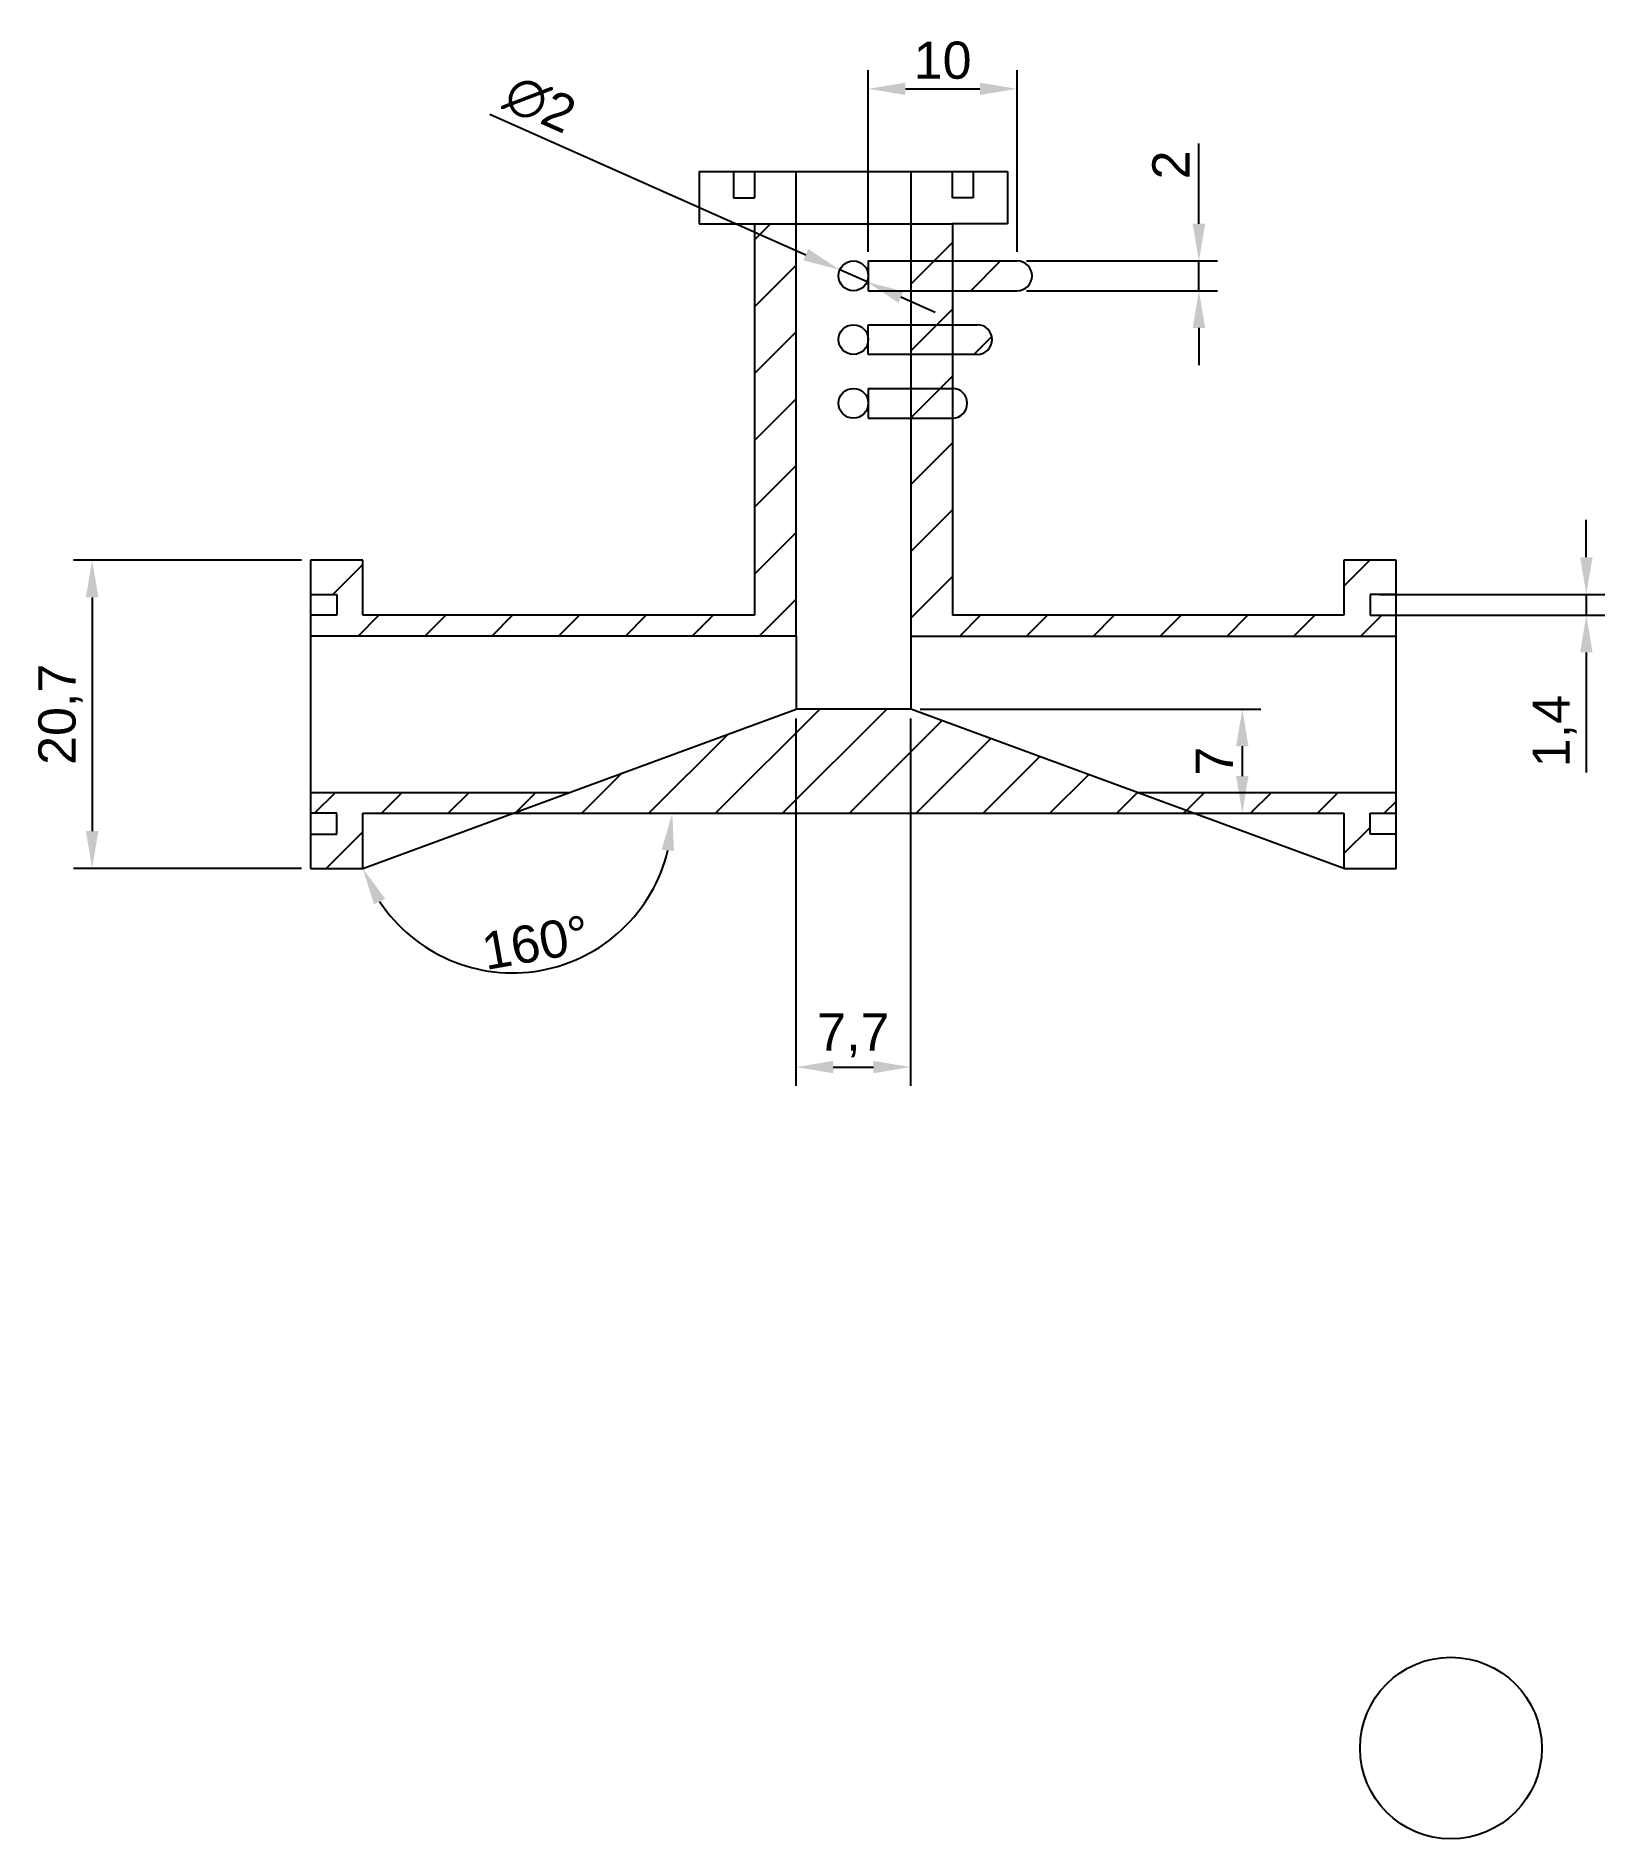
# Model space of a CAD drawing. Header units: millimetres. Extents: x 128 to 234, y 177 to 298.
import ezdxf

# ---------------------------------------------------------------- set-up
doc = ezdxf.new("R2010")
doc.units = ezdxf.units.MM
doc.styles.get("Standard").update_dxf_attribs({"font": 'arial.ttf'})
doc.dimstyles.new('ISO-25', dxfattribs={"dimtxt": 2.5, "dimasz": 2.5, "dimexe": 1.25, "dimexo": 0.625, "dimtad": 1, "dimtxsty": 'Standard', "dimcen": 2.5, "dimadec": 0, "dimazin": 0, "dimtfac": 1, "dimtmove": 0, "dimatfit": 3, "dimfxl": 1, "dimarcsym": 0})

# ---------------------------------------------------------------- blocks, each defined once
blk = doc.blocks.new('*D11')
at = {"color": 0, "lineweight": -2, "transparency": 16777216}
for p, q in [((179.32, 252.14), (179.32, 227.47)), ((187.02, 252.14), (187.02, 227.47)), ((181.82, 228.72), (184.52, 228.72))]:
    blk.add_line(p, q, dxfattribs=at)
at = {"color": 0, "transparency": 16777216}
for points in [[(181.82, 229.14), (181.82, 228.31), (179.32, 228.72)], [(184.52, 229.14), (184.52, 228.31), (187.02, 228.72)]]:
    blk.add_solid(points, dxfattribs=at)
at = {"layer": 'Defpoints', "color": 0, "transparency": 16777216}
for p in [(179.32, 252.77), (187.02, 252.77), (187.02, 228.72)]:
    blk.add_point(p, dxfattribs=at)
at = {"color": 0, "transparency": 16777216, "insert": (183.17, 230.85), "char_height": 2.5, "attachment_point": 5}
blk.add_mtext('7,7', dxfattribs=at)
blk = doc.blocks.new('*D12')
at = {"color": 0, "lineweight": -2, "transparency": 16777216}
for p, q in [((187.65, 252.77), (210.55, 252.77)), ((209.3, 248.27), (209.3, 250.27)), ((187.65, 245.77), (210.55, 245.77))]:
    blk.add_line(p, q, dxfattribs=at)
at = {"color": 0, "transparency": 16777216}
for points in [[(208.88, 250.27), (209.71, 250.27), (209.3, 252.77)], [(208.88, 248.27), (209.71, 248.27), (209.3, 245.77)]]:
    blk.add_solid(points, dxfattribs=at)
at = {"layer": 'Defpoints', "color": 0, "transparency": 16777216}
for p in [(187.02, 252.77), (209.3, 252.77), (187.02, 245.77)]:
    blk.add_point(p, dxfattribs=at)
at = {"color": 0, "transparency": 16777216, "insert": (207.42, 249.27), "char_height": 2.5, "attachment_point": 5, "rotation": 90}
blk.add_mtext('7', dxfattribs=at)
blk = doc.blocks.new('*D13')
at = {"color": 0, "lineweight": -2, "transparency": 16777216}
for p, q in [((232.4, 262.97), (232.4, 265.47)), ((218.5, 260.47), (233.65, 260.47)), ((232.4, 260.47), (232.4, 259.07)), ((218.5, 259.07), (233.65, 259.07)), ((232.4, 256.57), (232.4, 248.51))]:
    blk.add_line(p, q, dxfattribs=at)
at = {"color": 0, "transparency": 16777216}
for points in [[(231.98, 262.97), (232.82, 262.97), (232.4, 260.47)], [(231.98, 256.57), (232.82, 256.57), (232.4, 259.07)]]:
    blk.add_solid(points, dxfattribs=at)
at = {"layer": 'Defpoints', "color": 0, "transparency": 16777216}
for p in [(217.87, 260.47), (217.87, 259.07), (232.4, 259.07)]:
    blk.add_point(p, dxfattribs=at)
at = {"color": 0, "transparency": 16777216, "insert": (230.27, 251.29), "char_height": 2.5, "attachment_point": 5, "rotation": 90}
blk.add_mtext('1,4', dxfattribs=at)
blk = doc.blocks.new('*D14')
at = {"color": 0, "lineweight": -2, "transparency": 16777216}
for p, q in [((146.1, 262.77), (130.8, 262.77)), ((132.05, 260.27), (132.05, 244.57)), ((146.1, 242.07), (130.8, 242.07))]:
    blk.add_line(p, q, dxfattribs=at)
at = {"color": 0, "transparency": 16777216}
for points in [[(131.63, 260.27), (132.47, 260.27), (132.05, 262.77)], [(131.63, 244.57), (132.47, 244.57), (132.05, 242.07)]]:
    blk.add_solid(points, dxfattribs=at)
at = {"layer": 'Defpoints', "color": 0, "transparency": 16777216}
for p in [(146.72, 262.77), (132.05, 242.07), (146.72, 242.07)]:
    blk.add_point(p, dxfattribs=at)
at = {"color": 0, "transparency": 16777216, "insert": (129.92, 252.42), "char_height": 2.5, "attachment_point": 5, "rotation": 90}
blk.add_mtext('20,7', dxfattribs=at)
blk = doc.blocks.new('*D15')
at = {"color": 0, "lineweight": -2, "transparency": 16777216}
for p, q in [((184.17, 283.49), (184.17, 295.68)), ((194.17, 283.49), (194.17, 295.68)), ((186.67, 294.43), (191.67, 294.43))]:
    blk.add_line(p, q, dxfattribs=at)
at = {"color": 0, "transparency": 16777216}
for points in [[(186.67, 294.85), (186.67, 294.02), (184.17, 294.43)], [(191.67, 294.85), (191.67, 294.02), (194.17, 294.43)]]:
    blk.add_solid(points, dxfattribs=at)
at = {"layer": 'Defpoints', "color": 0, "transparency": 16777216}
for p in [(194.17, 294.43), (184.17, 282.87), (194.17, 282.87)]:
    blk.add_point(p, dxfattribs=at)
at = {"color": 0, "transparency": 16777216, "insert": (189.17, 296.34), "char_height": 2.5, "attachment_point": 5}
blk.add_mtext('10', dxfattribs=at)
blk = doc.blocks.new('*D17')
at = {"color": 0, "lineweight": -2, "transparency": 16777216}
for p, q in [((206.38, 285.37), (206.38, 290.77)), ((194.8, 282.87), (207.63, 282.87)), ((206.38, 280.87), (206.38, 282.87)), ((194.8, 280.87), (207.63, 280.87)), ((206.38, 278.37), (206.38, 275.87))]:
    blk.add_line(p, q, dxfattribs=at)
at = {"color": 0, "transparency": 16777216}
for points in [[(205.96, 285.37), (206.8, 285.37), (206.38, 282.87)], [(205.96, 278.37), (206.8, 278.37), (206.38, 280.87)]]:
    blk.add_solid(points, dxfattribs=at)
at = {"layer": 'Defpoints', "color": 0, "transparency": 16777216}
for p in [(194.17, 282.87), (206.38, 282.87), (194.17, 280.87)]:
    blk.add_point(p, dxfattribs=at)
at = {"color": 0, "transparency": 16777216, "insert": (204.5, 289.32), "char_height": 2.5, "attachment_point": 5, "rotation": 90}
blk.add_mtext('2', dxfattribs=at)
blk = doc.blocks.new('*D18')
at = {"color": 0, "lineweight": -2, "transparency": 16777216}
for p, q in [((158.77, 292.72), (179.98, 283.29)), ((184.09, 281.46), (182.26, 282.27)), ((186.37, 280.45), (188.66, 279.43))]:
    blk.add_line(p, q, dxfattribs=at)
at = {"color": 0, "transparency": 16777216}
for points in [[(180.15, 283.67), (179.81, 282.91), (182.26, 282.27)], [(186.54, 280.83), (186.2, 280.06), (184.09, 281.46)]]:
    blk.add_solid(points, dxfattribs=at)
at = {"layer": 'Defpoints', "color": 0, "transparency": 16777216}
for p in [(182.26, 282.27), (184.09, 281.46)]:
    blk.add_point(p, dxfattribs=at)
at = {"color": 0, "transparency": 16777216, "insert": (162.13, 293.39), "char_height": 2.5, "attachment_point": 5, "rotation": 336.0171}
blk.add_mtext('∅2', dxfattribs=at)
blk = doc.blocks.new('*D19')
at = {"color": 0, "lineweight": -2, "transparency": 16777216}
blk.add_arc((160.29, 245.77), 10.72, 213.5791, 346.6093, dxfattribs=at)
at = {"color": 0, "transparency": 16777216}
for points in [[(170.3, 243.33), (171.13, 243.24), (171.01, 245.77)], [(150.98, 239.65), (151.73, 240.03), (150.22, 242.07)]]:
    blk.add_solid(points, dxfattribs=at)
at = {"layer": 'Defpoints', "color": 0, "transparency": 16777216}
for p in [(179.32, 252.77), (150.22, 245.77), (176.52, 245.77), (150.22, 242.07), (157.23, 235.49)]:
    blk.add_point(p, dxfattribs=at)
at = {"color": 0, "transparency": 16777216, "insert": (161.83, 237.08), "char_height": 2.5, "attachment_point": 5, "rotation": 10.0942}
blk.add_mtext('160°', dxfattribs=at)

msp = doc.modelspace()

# ---------------------------------------------------------------- hatches: boundary and pattern name
h = msp.add_hatch()
h.set_pattern_fill('ANSI31', color=256)
h.paths.add_polyline_path([(179.324, 285.368), (176.524, 285.368), (176.524, 259.068), (150.224, 259.068), (150.224, 262.768), (146.724, 262.768), (146.724, 260.468), (148.474, 260.468), (148.474, 259.068), (146.724, 259.068), (146.724, 257.668), (179.324, 257.668)])
h = msp.add_hatch()
h.set_pattern_fill('ANSI31', color=256)
h.paths.add_polyline_path([(194.174, 282.868), (189.824, 282.868), (189.824, 280.868), (194.174, 280.868, 1)])
h.paths.add_polyline_path([(189.824, 285.368), (187.024, 285.368), (187.024, 282.868), (189.824, 282.868)])
h.paths.add_polyline_path([(189.824, 280.868), (187.024, 280.868), (187.024, 278.588), (189.824, 278.588)])
h.paths.add_polyline_path([(189.824, 276.588), (187.024, 276.588), (187.024, 274.308), (189.824, 274.308)])
h.paths.add_polyline_path([(189.824, 278.588), (187.024, 278.588), (187.024, 276.588), (189.824, 276.588)])
h.paths.add_polyline_path([(189.824, 274.308), (187.024, 274.308), (187.024, 272.308), (189.824, 272.308)])
h.paths.add_polyline_path([(189.824, 282.868), (187.024, 282.868), (187.024, 280.868), (189.824, 280.868)])
h.paths.add_polyline_path([(191.493, 278.588), (189.824, 278.588), (189.824, 276.588), (191.493, 276.588, 1)])
h.paths.add_polyline_path([(189.824, 272.308), (187.024, 272.308), (187.024, 257.668), (219.624, 257.668), (219.624, 259.068), (217.874, 259.068), (217.874, 260.468), (219.624, 260.468), (219.624, 262.768), (216.124, 262.768), (216.124, 259.068), (189.824, 259.068)])
h = msp.add_hatch()
h.set_pattern_fill('ANSI31', color=256)
h.paths.add_polyline_path([(187.024, 252.768), (179.324, 252.768), (160.286, 245.768), (176.524, 245.768), (189.824, 245.768), (206.061, 245.768)])
h.paths.add_polyline_path([(164.094, 247.168), (146.724, 247.168), (146.724, 245.768), (148.474, 245.768), (148.474, 244.368), (146.724, 244.368), (146.724, 242.068), (150.224, 242.068), (150.224, 245.768), (160.286, 245.768)])
h.paths.add_polyline_path([(219.624, 247.168), (202.254, 247.168), (206.061, 245.768), (216.124, 245.768), (216.124, 242.068), (219.624, 242.068), (219.624, 244.368), (217.874, 244.368), (217.874, 245.768), (219.624, 245.768)])

# ---------------------------------------------------------------- linework, layer by layer
for p, q in [((172.824, 288.868), (193.524, 288.868)), ((172.824, 288.868), (172.824, 285.368)), ((175.124, 288.868), (175.124, 287.118)), ((176.524, 288.868), (176.524, 287.118)), ((179.324, 257.668), (179.324, 288.868)), ((187.024, 288.868), (187.024, 257.668)), ((189.824, 287.118), (189.824, 288.868)), ((191.224, 288.868), (191.224, 287.118)), ((193.524, 288.868), (193.524, 285.368)), ((175.124, 287.118), (176.524, 287.118)), ((191.224, 287.118), (189.824, 287.118)), ((172.824, 285.368), (176.524, 285.368)), ((176.524, 285.368), (176.524, 259.068)), ((176.524, 285.368), (189.824, 285.368)), ((193.524, 285.368), (189.824, 285.368)), ((189.824, 285.368), (189.824, 259.068)), ((184.174, 282.868), (184.174, 280.868)), ((184.174, 282.868), (194.174, 282.868)), ((184.174, 280.868), (194.174, 280.868)), ((184.174, 276.588), (184.174, 278.588)), ((184.174, 278.588), (191.493, 278.588)), ((191.493, 276.588), (184.174, 276.588)), ((184.174, 274.308), (184.174, 272.308)), ((184.174, 274.308), (189.824, 274.308)), ((184.174, 272.308), (189.824, 272.308)), ((150.224, 262.768), (146.724, 262.768)), ((146.724, 262.768), (146.724, 242.068)), ((150.224, 259.068), (150.224, 262.768)), ((219.624, 262.768), (216.124, 262.768)), ((216.124, 262.768), (216.124, 259.068)), ((219.624, 242.068), (219.624, 262.768)), ((146.724, 260.468), (148.474, 260.468)), ((148.474, 260.468), (148.474, 259.068)), ((219.624, 260.468), (217.874, 260.468)), ((217.874, 260.468), (217.874, 259.068)), ((148.474, 259.068), (146.724, 259.068)), ((176.524, 259.068), (150.224, 259.068)), ((216.124, 259.068), (189.824, 259.068)), ((217.874, 259.068), (219.624, 259.068)), ((179.324, 257.668), (146.724, 257.668)), ((179.324, 257.668), (179.324, 252.768)), ((187.024, 257.668), (219.624, 257.668)), ((187.024, 257.668), (187.024, 252.768)), ((150.224, 242.068), (179.324, 252.768)), ((187.024, 252.768), (179.324, 252.768)), ((216.124, 242.068), (187.024, 252.768)), ((146.724, 247.168), (164.094, 247.168)), ((202.254, 247.168), (219.624, 247.168)), ((148.474, 245.768), (146.724, 245.768)), ((148.474, 244.368), (148.474, 245.768)), ((150.224, 242.068), (150.224, 245.768)), ((150.224, 245.768), (176.524, 245.768)), ((176.524, 245.768), (189.824, 245.768)), ((189.824, 245.768), (216.124, 245.768)), ((216.124, 245.768), (216.124, 242.068)), ((217.874, 244.368), (217.874, 245.768)), ((217.874, 245.768), (219.624, 245.768)), ((146.724, 244.368), (148.474, 244.368)), ((219.624, 244.368), (217.874, 244.368)), ((146.724, 242.068), (150.224, 242.068)), ((216.124, 242.068), (219.624, 242.068))]:
    msp.add_line(p, q)
for centre, radius in [((183.174, 281.868), 1), ((183.174, 277.588), 1), ((183.174, 273.308), 1), ((223.308, 182.978), 6.103)]:
    msp.add_circle(centre, radius)
for centre in [(194.174, 281.868), (191.493, 277.588), (189.824, 273.308)]:
    msp.add_arc(centre, 1, 270, 90)

# ---------------------------------------------------------------- dimensions: what is measured, and where the dimension line sits
for base, p1, p2, picture, middle in [((194.174, 294.434), (184.174, 282.868), (194.174, 282.868), '*D15', (189.174, 296.336)), ((187.024, 228.725), (179.324, 252.768), (187.024, 252.768), '*D11', (183.174, 230.847))]:
    dim = msp.add_linear_dim(base=base, p1=p1, p2=p2, dimstyle='ISO-25')
    dim.commit()
    dim.dimension.update_dxf_attribs({"geometry": picture, "text_midpoint": middle})
dim = msp.add_diameter_dim_2p(p1=(184.087, 281.462), p2=(182.26, 282.275), dimstyle='ISO-25')
dim.commit()
dim.dimension.update_dxf_attribs({"geometry": '*D18', "text_midpoint": (161.325, 291.588), "dimtype": 163})
for base, p1, p2, picture, middle in [((206.379, 282.868), (194.174, 280.868), (194.174, 282.868), '*D17', (204.499, 289.321)), ((232.4, 259.068), (217.874, 260.468), (217.874, 259.068), '*D13', (230.273, 251.29)), ((132.051, 242.068), (146.724, 262.768), (146.724, 242.068), '*D14', (129.924, 252.418)), ((209.297, 252.768), (187.024, 245.768), (187.024, 252.768), '*D12', (207.422, 249.268))]:
    dim = msp.add_linear_dim(base=base, p1=p1, p2=p2, angle=90, dimstyle='ISO-25')
    dim.commit()
    dim.dimension.update_dxf_attribs({"geometry": picture, "text_midpoint": middle})
dim = msp.add_angular_dim_2l(base=(157.234, 235.49), line1=((150.224, 242.068), (179.324, 252.768)), line2=((150.224, 245.768), (176.524, 245.768)), dimstyle='ISO-25')
dim.commit()
dim.dimension.update_dxf_attribs({"geometry": '*D19', "text_midpoint": (161.832, 237.085)})

doc.saveas('drawing.dxf')
